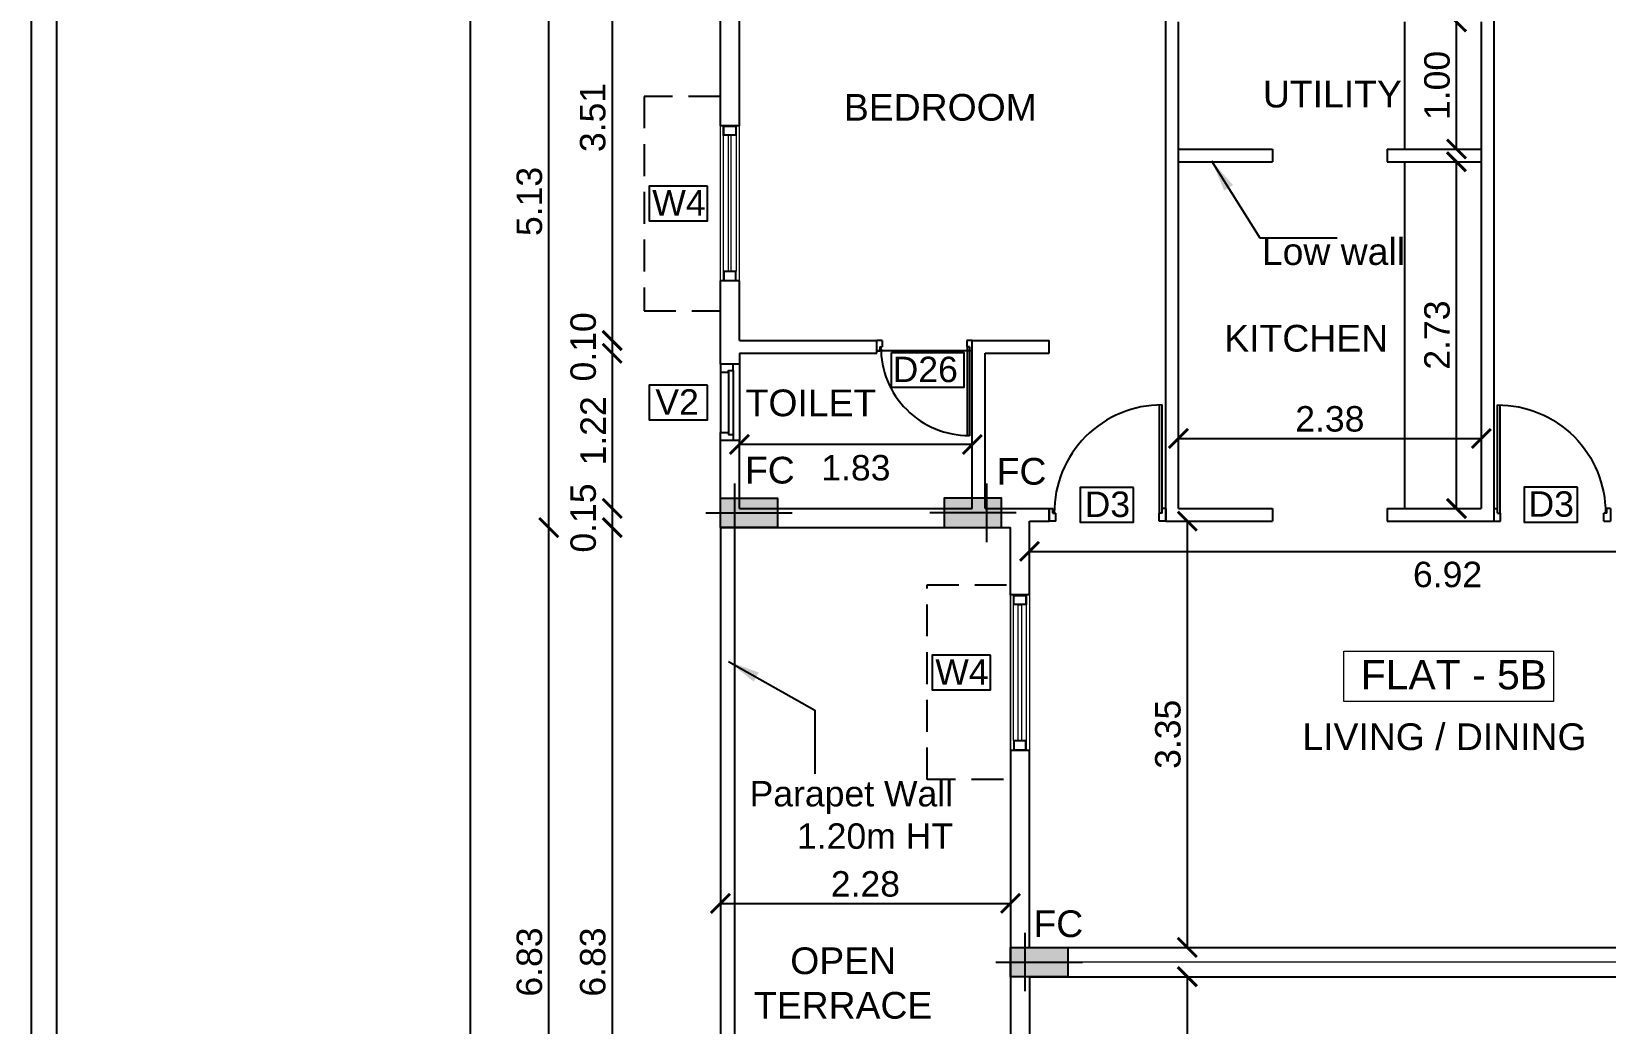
# Model space of a CAD drawing. Header units: metres. Extents: x 2130 to 3135, y 5414 to 5819.
# Drawn here: x 2903.75 to 2916.12, y 5621.64 to 5629.44 of the extents above; entities that cross this region are included whole.
import ezdxf
from ezdxf.enums import TextEntityAlignment as Align

# ---------------------------------------------------------------- set-up
doc = ezdxf.new("R2010")
doc.units = ezdxf.units.M
doc.header["$MEASUREMENT"] = 0
doc.header["$PDMODE"] = 34
doc.linetypes.add('HIDDEN', pattern=[0.375, 0.25, -0.125])
doc.layers.get('0').update_dxf_attribs({"lineweight": 18})
doc.layers.get('Defpoints').update_dxf_attribs({"lineweight": 18})
for name, color, linetype in [('col', 1, 'Continuous'), ('DIM', 8, 'Continuous'), ('JD', 3, 'Continuous'), ('TITLE', 7, 'Continuous'), ('WALL', 2, 'Continuous'), ('WIN', 5, 'Continuous')]:
    doc.layers.add(name, color=color, linetype=linetype)
for name, color, linetype, lineweight in [('flat name', 6, 'Continuous', 18), ('FURNITURE', 4, 'Continuous', 25), ('text', 7, 'Continuous', 25)]:
    doc.layers.add(name, color=color, linetype=linetype, lineweight=lineweight)
doc.styles.add('A1', font='arial.ttf')
doc.styles.add('R1', font='arial.ttf')
doc.dimstyles.new('DIM-CMDA', dxfattribs={"dimtxt": 0.2, "dimasz": 0.15, "dimexe": 0.05, "dimexo": 0.0625, "dimgap": 0.05, "dimtad": 1, "dimzin": 1, "dimdsep": 46, "dimtxsty": 'R1', "dimblk": 'ARCHTICK', "dimcen": 0.09, "dimse1": 1, "dimse2": 1, "dimclrd": 8, "dimclre": 8, "dimadec": 0, "dimazin": 0, "dimtm": 1e-09, "dimtfac": 1, "dimtofl": 0, "dimtmove": 2, "dimatfit": 3, "dimfxl": 0, "dimtolj": 1, "dimtzin": 0, "dimlwd": -1, "dimlwe": -1, "dimarcsym": 0})

# ---------------------------------------------------------------- blocks, each defined once
blk = doc.blocks.new('A$C451D3D78')
at = {"layer": 'WIN'}
for p, q in [((0.851, 0.887), (0, 0.887)), ((0.851, 0.866), (0.001, 0.866)), ((0.813, 0.915), (0.913, 0.915)), ((0.813, 0.915), (0.813, 0.888)), ((0.851, 0.888), (0.813, 0.888)), ((0.851, 0.888), (0.851, 0.864)), ((0.913, 0.915), (0.913, 0.864)), ((0.913, 0.864), (0.851, 0.864)), ((0.851, 0.027), (0.813, 0.027)), ((0.813, 0), (0.813, 0.027)), ((0.913, 0.051), (0.851, 0.051)), ((0.851, 0.027), (0.851, 0.051)), ((0.913, 0.051), (0.913, 0)), ((0.813, 0), (0.913, 0))]:
    blk.add_line(p, q, dxfattribs=at)
blk.add_arc((0.846, 0.885), 0.846, 179.8207, 270.3545, dxfattribs=at)
blk = doc.blocks.new('A$C43150011')
at = {"layer": 'WIN'}
for p, q in [((0.667, 0.75), (0.749, 0.75)), ((0.667, 0.75), (0.667, 0.728)), ((0.749, 0.708), (0.749, 0.75)), ((0.698, 0.728), (0.667, 0.728)), ((0.698, 0.728), (0.698, 0.708)), ((0.749, 0.708), (0.698, 0.708)), ((0.698, 0.023), (0, 0.023)), ((0.698, 0.04), (0.001, 0.04)), ((0.667, 0), (0.667, 0.022)), ((0.698, 0.022), (0.667, 0.022)), ((0.667, 0), (0.749, 0)), ((0.749, 0.042), (0.698, 0.042)), ((0.698, 0.022), (0.698, 0.042)), ((0.749, 0), (0.749, 0.042))]:
    blk.add_line(p, q, dxfattribs=at)
blk.add_lwpolyline([(0.667, 0), (0.667, 0.75)], dxfattribs=at)
blk.add_arc((0.694, 0.025), 0.693, 89.6455, 180.1793, dxfattribs=at)
blk = doc.blocks.new('A$C5D530010')
at = {"layer": 'WIN', "lineweight": 9}
blk.add_lwpolyline([(0.064, 0.077), (0.064, 1.143), (0.089, 1.143), (0.089, 0.077)], close=True, dxfattribs=at)
at = {"color": 7, "lineweight": 9}
for points in [[(0.025, 1.22), (0.127, 1.22), (0.127, 1.143), (0.025, 1.143)], [(0.025, 0), (0.025, 0.077), (0.127, 0.077), (0.127, 0)]]:
    blk.add_wipeout(points, dxfattribs=at).dxf.layer = 'WIN'
at = {"layer": 'WIN', "lineweight": 9}
for p, q in [((0, 0), (0, 1.22)), ((0.025, 1.143), (0.025, 0.077)), ((0.127, 1.143), (0.127, 0.077)), ((0.15, 0), (0.15, 1.22))]:
    blk.add_line(p, q, dxfattribs=at)
at = {"layer": 'WIN', "color": 7, "lineweight": 9}
for points in [[(0.025, 1.22), (0.025, 1.143), (0.127, 1.143), (0.127, 1.22), (0.025, 1.22)], [(0.127, 0), (0.025, 0), (0.025, 0.077), (0.127, 0.077), (0.127, 0)]]:
    blk.add_lwpolyline(points, dxfattribs=at)
for points in [[(0.031, 1.214), (0.031, 1.149), (0.121, 1.149), (0.121, 1.214)], [(0.121, 0.006), (0.031, 0.006), (0.031, 0.071), (0.121, 0.071)]]:
    blk.add_lwpolyline(points, close=True, dxfattribs=at)
blk = doc.blocks.new('A$C1E3E09E3')
at = {"layer": 'WIN'}
for p, q in [((0, 0.6), (0, 0)), ((0.05, 0.551), (0.05, 0.049)), ((0.087, 0.537), (0.087, 0.063)), ((0.15, 0.537), (0.15, 0.063))]:
    blk.add_line(p, q, dxfattribs=at)
at = {"layer": 'WIN', "color": 9}
for points in [[(0.05, 0.551), (0.05, 0.6), (0.15, 0.6), (0.15, 0.537), (0.087, 0.537), (0.087, 0.551), (0.05, 0.551)], [(0.05, 0.049), (0.05, 0), (0.15, 0), (0.15, 0.063), (0.087, 0.063), (0.087, 0.049), (0.05, 0.049)]]:
    blk.add_lwpolyline(points, dxfattribs=at)
blk = doc.blocks.new('230x450')
blk.add_hatch(color=0).paths.add_polyline_path([(1594.873, -175.039), (1595.103, -175.039), (1595.103, -175.489), (1594.873, -175.489)])
at = {"color": 0}
for p, q in [((1594.988, -174.924), (1594.988, -175.604)), ((1594.758, -175.154), (1595.218, -175.154))]:
    blk.add_line(p, q, dxfattribs=at)
blk.add_lwpolyline([(1594.873, -175.039), (1595.103, -175.039), (1595.103, -175.489), (1594.873, -175.489)], close=True, dxfattribs=at)
blk = doc.blocks.new('_ArchTick')
at = {"color": 0, "linetype": 'ByBlock', "const_width": 0.15}
blk.add_lwpolyline([(-0.5, -0.5), (0.5, 0.5)], dxfattribs=at)
blk = doc.blocks.new('*D85')
at = {"layer": 'Defpoints', "color": 0}
for p in [(2904.263, 5649.267), (2907.201, 5649.267), (2904.359, 5613.287)]:
    blk.add_point(p, dxfattribs=at)
at = {"layer": 'DIM', "color": 8}
blk.add_line((2907.201, 5613.287), (2907.201, 5649.267), dxfattribs=at)
at = {"layer": 'DIM', "color": 8, "xscale": 0.15, "yscale": 0.15, "zscale": 0.15}
for p, rotation in [((2907.201, 5649.267), 90), ((2907.201, 5613.287), 270)]:
    blk.add_blockref('_ArchTick', p, dxfattribs=dict(at, rotation=rotation))
at = {"layer": 'DIM', "color": 2, "insert": (2907.039, 5631.277), "char_height": 0.22, "attachment_point": 5, "rotation": 90, "style": 'R1'}
blk.add_mtext('\\A1;35.98', dxfattribs=at)
blk = doc.blocks.new('*D299')
at = {"layer": 'Defpoints', "color": 0}
for p in [(2911.221, 5630.517), (2908.316, 5627.012), (2910.005, 5627.012)]:
    blk.add_point(p, dxfattribs=at)
at = {"layer": 'DIM', "color": 8}
blk.add_line((2908.316, 5630.517), (2908.316, 5627.012), dxfattribs=at)
at = {"layer": 'DIM', "color": 8, "xscale": 0.15, "yscale": 0.15, "zscale": 0.15}
for p, rotation in [((2908.316, 5630.517), 90), ((2908.316, 5627.012), 270)]:
    blk.add_blockref('_ArchTick', p, dxfattribs=dict(at, rotation=rotation))
at = {"layer": 'DIM', "color": 0, "insert": (2908.164, 5628.765), "char_height": 0.2, "attachment_point": 5, "rotation": 90, "style": 'R1'}
blk.add_mtext('\\A1;3.51', dxfattribs=at)
blk = doc.blocks.new('*D300')
at = {"layer": 'Defpoints', "color": 0}
for p in [(2910.005, 5627.012), (2908.316, 5626.912), (2909.994, 5626.912)]:
    blk.add_point(p, dxfattribs=at)
at = {"layer": 'DIM', "color": 8}
blk.add_line((2908.316, 5627.012), (2908.316, 5626.912), dxfattribs=at)
at = {"layer": 'DIM', "color": 8, "xscale": 0.15, "yscale": 0.15, "zscale": 0.15}
for p, rotation in [((2908.316, 5627.012), 90), ((2908.316, 5626.912), 270)]:
    blk.add_blockref('_ArchTick', p, dxfattribs=dict(at, rotation=rotation))
at = {"layer": 'DIM', "color": 0, "insert": (2908.089, 5626.962), "char_height": 0.2, "attachment_point": 5, "rotation": 90, "style": 'R1'}
blk.add_mtext('\\A1;0.10', dxfattribs=at)
blk = doc.blocks.new('*D301')
at = {"layer": 'Defpoints', "color": 0}
for p in [(2909.994, 5626.912), (2908.316, 5625.692), (2910.231, 5625.692)]:
    blk.add_point(p, dxfattribs=at)
at = {"layer": 'DIM', "color": 8}
blk.add_line((2908.316, 5626.912), (2908.316, 5625.692), dxfattribs=at)
at = {"layer": 'DIM', "color": 8, "xscale": 0.15, "yscale": 0.15, "zscale": 0.15}
for p, rotation in [((2908.316, 5626.912), 90), ((2908.316, 5625.692), 270)]:
    blk.add_blockref('_ArchTick', p, dxfattribs=dict(at, rotation=rotation))
at = {"layer": 'DIM', "color": 0, "insert": (2908.166, 5626.302), "char_height": 0.2, "attachment_point": 5, "rotation": 90, "style": 'R1'}
blk.add_mtext('\\A1;1.22', dxfattribs=at)
blk = doc.blocks.new('*D302')
at = {"layer": 'Defpoints', "color": 0}
for p in [(2910.231, 5625.692), (2908.316, 5625.542), (2910.186, 5625.542)]:
    blk.add_point(p, dxfattribs=at)
at = {"layer": 'DIM', "color": 8}
blk.add_line((2908.316, 5625.692), (2908.316, 5625.542), dxfattribs=at)
at = {"layer": 'DIM', "color": 8, "xscale": 0.15, "yscale": 0.15, "zscale": 0.15}
for p, rotation in [((2908.316, 5625.692), 90), ((2908.316, 5625.542), 270)]:
    blk.add_blockref('_ArchTick', p, dxfattribs=dict(at, rotation=rotation))
at = {"layer": 'DIM', "color": 0, "insert": (2908.089, 5625.617), "char_height": 0.2, "attachment_point": 5, "rotation": 90, "style": 'R1'}
blk.add_mtext('\\A1;0.15', dxfattribs=at)
blk = doc.blocks.new('*D303')
at = {"layer": 'Defpoints', "color": 0}
for p in [(2910.186, 5625.542), (2908.316, 5618.712), (2910.131, 5618.712)]:
    blk.add_point(p, dxfattribs=at)
at = {"layer": 'DIM', "color": 8}
blk.add_line((2908.316, 5625.542), (2908.316, 5618.712), dxfattribs=at)
at = {"layer": 'DIM', "color": 8, "xscale": 0.15, "yscale": 0.15, "zscale": 0.15}
for p, rotation in [((2908.316, 5625.542), 90), ((2908.316, 5618.712), 270)]:
    blk.add_blockref('_ArchTick', p, dxfattribs=dict(at, rotation=rotation))
at = {"layer": 'DIM', "color": 0, "insert": (2908.164, 5622.127), "char_height": 0.2, "attachment_point": 5, "rotation": 90, "style": 'R1'}
blk.add_mtext('\\A1;6.83', dxfattribs=at)
blk = doc.blocks.new('*D188')
at = {"layer": 'Defpoints', "color": 0}
for p in [(2912.808, 5622.012), (2912.836, 5622.012), (2912.808, 5618.662)]:
    blk.add_point(p, dxfattribs=at)
at = {"layer": 'DIM', "color": 8}
blk.add_line((2912.836, 5618.662), (2912.836, 5622.012), dxfattribs=at)
at = {"layer": 'DIM', "color": 8, "xscale": 0.15, "yscale": 0.15, "zscale": 0.15}
for p, rotation in [((2912.836, 5622.012), 90), ((2912.836, 5618.662), 270)]:
    blk.add_blockref('_ArchTick', p, dxfattribs=dict(at, rotation=rotation))
at = {"layer": 'DIM', "color": 0, "insert": (2912.684, 5620.337), "char_height": 0.2, "attachment_point": 5, "rotation": 90, "style": 'R1'}
blk.add_mtext('\\A1;3.35', dxfattribs=at)
blk = doc.blocks.new('*D376')
at = {"layer": 'Defpoints', "color": 0}
for p in [(2909.166, 5622.59), (2911.446, 5622.626), (2911.446, 5622.588)]:
    blk.add_point(p, dxfattribs=at)
at = {"layer": 'DIM', "color": 8}
blk.add_line((2909.166, 5622.588), (2911.446, 5622.588), dxfattribs=at)
at = {"layer": 'DIM', "color": 8, "xscale": 0.15, "yscale": 0.15, "zscale": 0.15, "rotation": 180}
blk.add_blockref('_ArchTick', (2909.166, 5622.588), dxfattribs=at)
at = {"layer": 'DIM', "color": 8, "xscale": 0.15, "yscale": 0.15, "zscale": 0.15}
blk.add_blockref('_ArchTick', (2911.446, 5622.588), dxfattribs=at)
at = {"layer": 'DIM', "color": 0, "insert": (2910.306, 5622.74), "char_height": 0.2, "attachment_point": 5, "style": 'R1'}
blk.add_mtext('\\A1;2.28', dxfattribs=at)
blk = doc.blocks.new('*D377')
at = {"layer": 'Defpoints', "color": 0}
for p in [(2911.596, 5625.519), (2918.516, 5625.519), (2918.516, 5625.355)]:
    blk.add_point(p, dxfattribs=at)
at = {"layer": 'DIM', "color": 8}
blk.add_line((2911.596, 5625.355), (2918.516, 5625.355), dxfattribs=at)
at = {"layer": 'DIM', "color": 8, "xscale": 0.15, "yscale": 0.15, "zscale": 0.15, "rotation": 180}
blk.add_blockref('_ArchTick', (2911.596, 5625.355), dxfattribs=at)
at = {"layer": 'DIM', "color": 8, "xscale": 0.15, "yscale": 0.15, "zscale": 0.15}
blk.add_blockref('_ArchTick', (2918.516, 5625.355), dxfattribs=at)
at = {"layer": 'DIM', "color": 0, "insert": (2914.881, 5625.172), "char_height": 0.2, "attachment_point": 5, "style": 'R1'}
blk.add_mtext('\\A1;6.92', dxfattribs=at)
blk = doc.blocks.new('*D378')
at = {"layer": 'Defpoints', "color": 0}
for p in [(2909.316, 5626.195), (2911.146, 5626.007), (2909.316, 5625.895)]:
    blk.add_point(p, dxfattribs=at)
at = {"layer": 'DIM', "color": 8}
blk.add_line((2911.146, 5626.195), (2909.316, 5626.195), dxfattribs=at)
at = {"layer": 'DIM', "color": 8, "xscale": 0.15, "yscale": 0.15, "zscale": 0.15, "rotation": 180}
blk.add_blockref('_ArchTick', (2909.316, 5626.195), dxfattribs=at)
at = {"layer": 'DIM', "color": 8, "xscale": 0.15, "yscale": 0.15, "zscale": 0.15}
blk.add_blockref('_ArchTick', (2911.146, 5626.195), dxfattribs=at)
at = {"layer": 'DIM', "color": 0, "insert": (2910.231, 5626.011), "char_height": 0.2, "attachment_point": 5, "style": 'R1'}
blk.add_mtext('\\A1;1.83', dxfattribs=at)
blk = doc.blocks.new('*D379')
at = {"layer": 'Defpoints', "color": 0}
for p in [(2912.836, 5625.592), (2913.247, 5625.592), (2913.247, 5622.242)]:
    blk.add_point(p, dxfattribs=at)
at = {"layer": 'DIM', "color": 8}
blk.add_line((2912.836, 5622.242), (2912.836, 5625.592), dxfattribs=at)
at = {"layer": 'DIM', "color": 8, "xscale": 0.15, "yscale": 0.15, "zscale": 0.15}
for p, rotation in [((2912.836, 5625.592), 90), ((2912.836, 5622.242), 270)]:
    blk.add_blockref('_ArchTick', p, dxfattribs=dict(at, rotation=rotation))
at = {"layer": 'DIM', "color": 0, "insert": (2912.684, 5623.917), "char_height": 0.2, "attachment_point": 5, "rotation": 90, "style": 'R1'}
blk.add_mtext('\\A1;3.35', dxfattribs=at)
blk = doc.blocks.new('*D381')
at = {"layer": 'Defpoints', "color": 0}
for p in [(2914.776, 5628.417), (2914.951, 5628.417), (2914.776, 5625.692)]:
    blk.add_point(p, dxfattribs=at)
at = {"layer": 'DIM', "color": 8}
blk.add_line((2914.951, 5625.692), (2914.951, 5628.417), dxfattribs=at)
at = {"layer": 'DIM', "color": 8, "xscale": 0.15, "yscale": 0.15, "zscale": 0.15}
for p, rotation in [((2914.951, 5628.417), 90), ((2914.951, 5625.692), 270)]:
    blk.add_blockref('_ArchTick', p, dxfattribs=dict(at, rotation=rotation))
at = {"layer": 'DIM', "color": 0, "insert": (2914.799, 5627.055), "char_height": 0.2, "attachment_point": 5, "rotation": 90, "style": 'R1'}
blk.add_mtext('\\A1;2.73', dxfattribs=at)
blk = doc.blocks.new('*D382')
at = {"layer": 'Defpoints', "color": 0}
for p in [(2914.776, 5629.517), (2914.951, 5629.517), (2914.776, 5628.517)]:
    blk.add_point(p, dxfattribs=at)
at = {"layer": 'DIM', "color": 8}
blk.add_line((2914.951, 5628.517), (2914.951, 5629.517), dxfattribs=at)
at = {"layer": 'DIM', "color": 8, "xscale": 0.15, "yscale": 0.15, "zscale": 0.15}
for p, rotation in [((2914.951, 5629.517), 90), ((2914.951, 5628.517), 270)]:
    blk.add_blockref('_ArchTick', p, dxfattribs=dict(at, rotation=rotation))
at = {"layer": 'DIM', "color": 0, "insert": (2914.799, 5629.017), "char_height": 0.2, "attachment_point": 5, "rotation": 90, "style": 'R1'}
blk.add_mtext('\\A1;1.00', dxfattribs=at)
blk = doc.blocks.new('*D383')
at = {"layer": 'Defpoints', "color": 0}
for p in [(2912.766, 5626.46), (2915.146, 5626.46), (2915.146, 5626.242)]:
    blk.add_point(p, dxfattribs=at)
at = {"layer": 'DIM', "color": 8}
blk.add_line((2912.766, 5626.242), (2915.146, 5626.242), dxfattribs=at)
at = {"layer": 'DIM', "color": 8, "xscale": 0.15, "yscale": 0.15, "zscale": 0.15, "rotation": 180}
blk.add_blockref('_ArchTick', (2912.766, 5626.242), dxfattribs=at)
at = {"layer": 'DIM', "color": 8, "xscale": 0.15, "yscale": 0.15, "zscale": 0.15}
blk.add_blockref('_ArchTick', (2915.146, 5626.242), dxfattribs=at)
at = {"layer": 'DIM', "color": 0, "insert": (2913.956, 5626.395), "char_height": 0.2, "attachment_point": 5, "style": 'R1'}
blk.add_mtext('\\A1;2.38', dxfattribs=at)
blk = doc.blocks.new('*D399')
at = {"layer": 'Defpoints', "color": 0}
for p in [(2907.818, 5625.542), (2909.972, 5625.542), (2910.131, 5618.712)]:
    blk.add_point(p, dxfattribs=at)
at = {"layer": 'DIM', "color": 8}
blk.add_line((2907.818, 5618.712), (2907.818, 5625.542), dxfattribs=at)
at = {"layer": 'DIM', "color": 8, "xscale": 0.15, "yscale": 0.15, "zscale": 0.15}
for p, rotation in [((2907.818, 5625.542), 90), ((2907.818, 5618.712), 270)]:
    blk.add_blockref('_ArchTick', p, dxfattribs=dict(at, rotation=rotation))
at = {"layer": 'DIM', "color": 4, "insert": (2907.666, 5622.127), "char_height": 0.2, "attachment_point": 5, "rotation": 90, "style": 'R1'}
blk.add_mtext('\\A1;6.83', dxfattribs=at)
blk = doc.blocks.new('*D721')
at = {"layer": 'Defpoints', "color": 0}
for p in [(2907.818, 5630.667), (2911.495, 5630.667), (2909.972, 5625.542)]:
    blk.add_point(p, dxfattribs=at)
at = {"layer": 'DIM', "color": 8}
blk.add_line((2907.818, 5625.542), (2907.818, 5630.667), dxfattribs=at)
at = {"layer": 'DIM', "color": 8, "xscale": 0.15, "yscale": 0.15, "zscale": 0.15}
for p, rotation in [((2907.818, 5630.667), 90), ((2907.818, 5625.542), 270)]:
    blk.add_blockref('_ArchTick', p, dxfattribs=dict(at, rotation=rotation))
at = {"layer": 'DIM', "color": 4, "insert": (2907.666, 5628.105), "char_height": 0.2, "attachment_point": 5, "rotation": 90, "style": 'R1'}
blk.add_mtext('\\A1;5.13', dxfattribs=at)

msp = doc.modelspace()

# ---------------------------------------------------------------- linework, layer by layer
at = {"color": 4}
for points in [[(2909.166, 5630.667), (2912.816, 5630.667), (2912.816, 5629.667), (2915.096, 5629.667), (2915.096, 5631.277), (2918.746, 5631.277), (2918.746, 5622.127), (2911.446, 5622.127), (2911.446, 5625.542), (2909.166, 5625.542)], [(2909.166, 5613.287), (2912.816, 5613.287), (2912.816, 5614.587), (2915.096, 5614.587), (2915.096, 5613.287), (2918.746, 5613.287), (2918.746, 5622.127), (2911.446, 5622.127), (2911.446, 5618.712), (2909.166, 5618.712)]]:
    msp.add_lwpolyline(points, close=True, dxfattribs=at)
at = {"layer": 'flat name', "color": 5}
msp.add_lwpolyline([(2914.066, 5624.57), (2915.714, 5624.57), (2915.714, 5624.174), (2914.066, 5624.174)], close=True, dxfattribs=at)
at = {"layer": 'FURNITURE'}
for p, q in [((2914.546, 5628.517), (2914.546, 5629.517)), ((2914.546, 5625.692), (2914.546, 5628.417))]:
    msp.add_line(p, q, dxfattribs=at)
at = {"layer": 'JD', "color": 8}
for points in [[(2909.066, 5628.226), (2908.607, 5628.226), (2908.607, 5627.953), (2909.066, 5627.953)], [(2910.511, 5626.917), (2911.08, 5626.917), (2911.08, 5626.644), (2910.511, 5626.644)], [(2909.066, 5626.661), (2908.607, 5626.661), (2908.607, 5626.388), (2909.066, 5626.388)], [(2912.413, 5625.857), (2911.994, 5625.857), (2911.994, 5625.584), (2912.413, 5625.584)], [(2915.901, 5625.859), (2915.482, 5625.859), (2915.482, 5625.585), (2915.901, 5625.585)], [(2911.29, 5624.539), (2910.831, 5624.539), (2910.831, 5624.266), (2911.29, 5624.266)]]:
    msp.add_lwpolyline(points, close=True, dxfattribs=at)
at = {"layer": 'WALL', "color": 2}
for p, q in [((2909.166, 5628.7), (2909.166, 5630.667)), ((2909.316, 5628.7), (2909.316, 5630.517)), ((2912.666, 5625.592), (2912.666, 5630.517)), ((2915.246, 5629.792), (2915.246, 5625.592)), ((2912.766, 5625.692), (2912.766, 5629.517)), ((2915.146, 5629.517), (2915.146, 5625.692)), ((2909.166, 5626.825), (2909.166, 5627.48)), ((2909.316, 5627.012), (2909.316, 5627.48)), ((2910.396, 5626.912), (2910.396, 5627.012)), ((2911.146, 5625.692), (2911.146, 5627.012)), ((2911.751, 5626.912), (2911.751, 5627.012)), ((2911.246, 5625.692), (2911.246, 5626.912)), ((2909.166, 5625.542), (2909.166, 5626.225)), ((2909.316, 5625.692), (2909.316, 5626.225)), ((2911.446, 5623.792), (2911.446, 5620.462)), ((2911.596, 5622.242), (2911.596, 5623.792)), ((2911.596, 5622.012), (2911.596, 5620.462))]:
    msp.add_line(p, q, dxfattribs=at)
at = {"layer": 'WALL', "linetype": 'Continuous'}
msp.add_line((2909.316, 5628.7), (2909.166, 5628.7), dxfattribs=at)
at = {"layer": 'WALL'}
for p, q in [((2909.316, 5627.012), (2910.396, 5627.012)), ((2911.146, 5627.012), (2911.751, 5627.012)), ((2909.316, 5626.912), (2910.396, 5626.912)), ((2911.246, 5626.912), (2911.751, 5626.912)), ((2909.316, 5626.825), (2909.166, 5626.825)), ((2909.316, 5626.225), (2909.166, 5626.225)), ((2909.316, 5625.692), (2911.146, 5625.692)), ((2911.246, 5625.692), (2911.751, 5625.692)), ((2911.751, 5625.592), (2911.751, 5625.692)), ((2912.766, 5625.692), (2913.506, 5625.692)), ((2914.406, 5625.692), (2915.146, 5625.692)), ((2909.166, 5625.542), (2911.446, 5625.542)), ((2911.596, 5625.592), (2911.751, 5625.592)), ((2912.666, 5625.592), (2913.506, 5625.592)), ((2914.406, 5625.592), (2915.246, 5625.592)), ((2911.596, 5622.242), (2918.746, 5622.242)), ((2911.596, 5622.012), (2918.746, 5622.012))]:
    msp.add_line(p, q, dxfattribs=at)
at = {"layer": 'WALL', "color": 1}
for p, q in [((2909.166, 5625.542), (2909.166, 5618.712)), ((2909.276, 5625.542), (2909.276, 5618.712))]:
    msp.add_line(p, q, dxfattribs=at)
at = {"layer": 'WALL'}
for points in [[(2909.316, 5628.7), (2909.166, 5628.7)], [(2909.316, 5627.48), (2909.166, 5627.48)], [(2909.316, 5626.912), (2909.316, 5626.825)]]:
    msp.add_lwpolyline(points, dxfattribs=at)
at = {"layer": 'WALL', "color": 2}
for points in [[(2913.506, 5625.692), (2913.506, 5625.592)], [(2914.406, 5625.692), (2914.406, 5625.592)], [(2911.446, 5623.792), (2911.596, 5623.792)]]:
    msp.add_lwpolyline(points, dxfattribs=at)
at = {"layer": 'WIN', "linetype": 'Continuous'}
for p, q in [((2912.766, 5628.517), (2913.506, 5628.517)), ((2914.406, 5628.517), (2915.146, 5628.517)), ((2912.766, 5628.417), (2913.506, 5628.417)), ((2914.406, 5628.417), (2915.146, 5628.417))]:
    msp.add_line(p, q, dxfattribs=at)
for points in [[(2913.506, 5628.517), (2913.506, 5628.417)], [(2914.406, 5628.517), (2914.406, 5628.417)]]:
    msp.add_lwpolyline(points, dxfattribs=at)

# ---------------------------------------------------------------- block references
at = {"layer": 'col', "color": 1, "rotation": 90}
for p in [(2734.127, 4030.669), (2736.407, 4027.139)]:
    msp.add_blockref('230x450', p, dxfattribs=at)
at = {"layer": 'col', "color": 1, "xscale": -1, "rotation": 270}
msp.add_blockref('230x450', (3086.415, 4030.669), dxfattribs=at)
at = {"layer": 'WIN'}
for name, p, rotation in [('A$C43150011', (2911.146, 5626.264), 90), ('A$C451D3D78', (2911.751, 5626.506), 270)]:
    msp.add_blockref(name, p, dxfattribs=dict(at, rotation=rotation))
at = {"layer": 'WIN', "xscale": -1}
msp.add_blockref('A$C1E3E09E3', (2909.316, 5626.225), dxfattribs=at)
at = {"layer": 'WIN', "xscale": -1, "rotation": 90}
msp.add_blockref('A$C451D3D78', (2916.161, 5626.506), dxfattribs=at)

# ---------------------------------------------------------------- texts
at = {"layer": 'col', "color": 1, "style": 'A1'}
for p in [(2909.555, 5625.993), (2911.533, 5625.984), (2911.822, 5622.428)]:
    msp.add_text('FC', height=0.21, dxfattribs=at).set_placement(p, align=Align.MIDDLE_CENTER)
at = {"layer": 'flat name', "insert": (2913.174, 5624.5), "char_height": 0.23, "width": 3.47059, "attachment_point": 1, "style": 'A1'}
msp.add_mtext('{\\W5.74088;  }FLAT - 5B', dxfattribs=at)
at = {"layer": 'JD', "style": 'R1'}
for s, p in [('W4', (2908.631, 5627.994)), ('D26', (2910.52, 5626.685)), ('V2', (2908.655, 5626.429)), ('D3', (2912.029, 5625.625)), ('D3', (2915.517, 5625.627)), ('W4', (2910.855, 5624.307))]:
    msp.add_text(s, height=0.2, dxfattribs=at).set_placement(p)
at = {"layer": 'text', "style": 'A1'}
for s, p in [('BEDROOM', (2910.895, 5628.845)), ('UTILITY', (2913.976, 5628.949)), ('KITCHEN', (2913.77, 5627.03)), ('TOILET', (2909.878, 5626.522)), ('LIVING / DINING', (2914.857, 5623.898))]:
    msp.add_text(s, height=0.21, dxfattribs=at).set_placement(p, align=Align.MIDDLE_CENTER)
msp.add_text('Low wall', height=0.21, dxfattribs=at).set_placement((2913.422, 5627.606))
for s, insert, char_height, width, attachment_point in [('Parapet Wall 1.20m HT', (2910.995, 5623.014), 0.2, 1.59945, 9), ('OPEN TERRACE', (2910.131, 5622.242), 0.21, 1.4504, 2)]:
    msp.add_mtext(s, dxfattribs=dict(at, insert=insert, char_height=char_height, width=width, attachment_point=attachment_point))

# ---------------------------------------------------------------- dimensions: what is measured, and where the dimension line sits
at = {"layer": 'DIM', "color": 7}
for base, p1, p2, angle, override, picture, middle in [((2907.201, 5649.267), (2904.359, 5613.287), (2904.263, 5649.267), 90, {"dimtxt": 0.22, "dimpost": '\\X', "dimclrt": 2}, '*D85', (2907.039, 5631.277)), ((2914.951, 5629.517), (2914.776, 5628.517), (2914.776, 5629.517), 270, {"dimpost": '\\X'}, '*D382', (2914.799, 5629.017)), ((2914.951089827, 5628.417470721), (2914.776283552, 5625.692470721), (2914.776283552, 5628.417470721), 270, {"dimpost": '\\X'}, '*D381', (2914.798907017, 5627.054970721)), ((2908.316, 5626.912), (2910.005, 5627.012), (2909.994, 5626.912), 90, {"dimpost": '\\X'}, '*D300', (2908.089, 5626.962)), ((2908.316, 5625.692), (2909.994, 5626.912), (2910.231, 5625.692), 90, {"dimpost": '\\X'}, '*D301', (2908.166, 5626.302)), ((2908.316, 5625.542), (2910.231, 5625.692), (2910.186, 5625.542), 90, {"dimpost": '\\X'}, '*D302', (2908.089, 5625.617)), ((2907.818, 5625.542), (2910.131, 5618.712), (2909.972, 5625.542), 90, {"dimpost": '\\X', "dimclrt": 4}, '*D399', (2907.666, 5622.127)), ((2908.316, 5618.712), (2910.186, 5625.542), (2910.131, 5618.712), 90, {"dimpost": '\\X'}, '*D303', (2908.164, 5622.127)), ((2912.836, 5625.592), (2913.247, 5622.242), (2913.247, 5625.592), 270, {"dimpost": '\\X'}, '*D379', (2912.684, 5623.917)), ((2912.836, 5622.012), (2912.808, 5618.662), (2912.808, 5622.012), 270, {"dimpost": '\\X'}, '*D188', (2912.684, 5620.337))]:
    dim = msp.add_linear_dim(base=base, p1=p1, p2=p2, angle=angle, dimstyle='DIM-CMDA', override=override, dxfattribs=at)
    dim.commit()
    dim.dimension.update_dxf_attribs({"geometry": picture, "text_midpoint": middle})
for base, p1, p2, picture, middle in [((2915.146, 5626.242), (2912.766, 5626.46), (2915.146, 5626.46), '*D383', (2913.956, 5626.395)), ((2911.446, 5622.588), (2909.166, 5622.59), (2911.446, 5622.626), '*D376', (2910.306, 5622.74))]:
    dim = msp.add_linear_dim(base=base, p1=p1, p2=p2, dimstyle='DIM-CMDA', override={"dimpost": '\\X'}, dxfattribs=at)
    dim.commit()
    dim.dimension.update_dxf_attribs({"geometry": picture, "text_midpoint": middle})
dim = msp.add_linear_dim(base=(2909.316, 5626.195), p1=(2911.146, 5626.007), p2=(2909.316, 5625.895), dimstyle='DIM-CMDA', override={"dimpost": '\\X'}, dxfattribs=at)
dim.commit()
dim.dimension.update_dxf_attribs({"geometry": '*D378', "text_midpoint": (2910.231, 5626.011), "dimtype": 160})

# ---------------------------------------------------------------- leaders
at = {"layer": 'text'}
for points in [[(2913.027, 5628.424), (2913.407, 5627.819), (2914.014, 5627.819)], [(2909.23, 5624.49), (2909.908, 5624.107), (2909.908, 5623.606)]]:
    msp.add_leader(points, dimstyle='DIM-CMDA', override={"dimasz": 0.25, "dimtad": 0, "dimclrd": 7, "dimfxl": 0.1875, "dimfxlon": 1, "dimarcsym": 1}, dxfattribs=at)

# ---------------------------------------------------------------- next in the draw order: block references
at = {"layer": 'WIN', "linetype": 'Continuous', "xscale": -1}
msp.add_blockref('A$C5D530010', (2909.316, 5627.48), dxfattribs=at)
at = {"layer": 'WIN', "linetype": 'Continuous', "rotation": 180}
msp.add_blockref('A$C5D530010', (2911.596, 5625.012), dxfattribs=at)

# ---------------------------------------------------------------- next in the draw order: linework, layer by layer
at = {"color": 3}
msp.add_lwpolyline([(2909.166, 5618.712), (2911.446, 5618.712), (2911.446, 5625.542), (2909.166, 5625.542)], close=True, dxfattribs=at)
at = {"layer": 'TITLE', "color": 7}
for points in [[(2903.752, 5663.556), (2991.752, 5663.556), (2991.752, 5599.975), (2903.752, 5599.975)], [(2903.952, 5663.356), (2991.552, 5663.356), (2991.552, 5600.175), (2903.952, 5600.175)]]:
    msp.add_lwpolyline(points, close=True, dxfattribs=at)
at = {"layer": 'WALL'}
for p, q in [((2911.446, 5625.012), (2911.446, 5625.542)), ((2911.596, 5625.012), (2911.596, 5625.592)), ((2911.596, 5625.012), (2911.446, 5625.012))]:
    msp.add_line(p, q, dxfattribs=at)
at = {"layer": 'WIN', "linetype": 'HIDDEN'}
for points in [[(2909.166, 5628.93), (2909.166, 5628.93), (2908.566, 5628.93), (2908.566, 5627.245), (2908.566, 5627.245), (2909.166, 5627.245)], [(2911.39, 5623.562), (2911.39, 5623.562), (2910.79, 5623.562), (2910.79, 5625.092), (2911.446, 5625.092)]]:
    msp.add_lwpolyline(points, dxfattribs=at)

# ---------------------------------------------------------------- next in the draw order: dimensions: what is measured, and where the dimension line sits
at = {"layer": 'DIM', "color": 7}
for base, p1, p2, override, picture, middle in [((2907.818254763, 5630.667470721), (2909.971633698, 5625.542470721), (2911.495466488, 5630.667470721), {"dimpost": '\\X', "dimclrt": 4}, '*D721', (2907.666071953, 5628.104970721)), ((2908.315977386, 5627.012470721), (2911.220633081, 5630.517470721), (2910.004712002, 5627.012470721), {"dimpost": '\\X'}, '*D299', (2908.163794576, 5628.764970721))]:
    dim = msp.add_linear_dim(base=base, p1=p1, p2=p2, angle=90, dimstyle='DIM-CMDA', override=override, dxfattribs=at)
    dim.commit()
    dim.dimension.update_dxf_attribs({"geometry": picture, "text_midpoint": middle})
dim = msp.add_linear_dim(base=(2918.516, 5625.355), p1=(2911.596, 5625.519), p2=(2918.516, 5625.519), dimstyle='DIM-CMDA', override={"dimpost": '\\X'}, dxfattribs=at)
dim.commit()
dim.dimension.update_dxf_attribs({"geometry": '*D377', "text_midpoint": (2914.881, 5625.172), "dimtype": 160})

doc.saveas('drawing.dxf')
